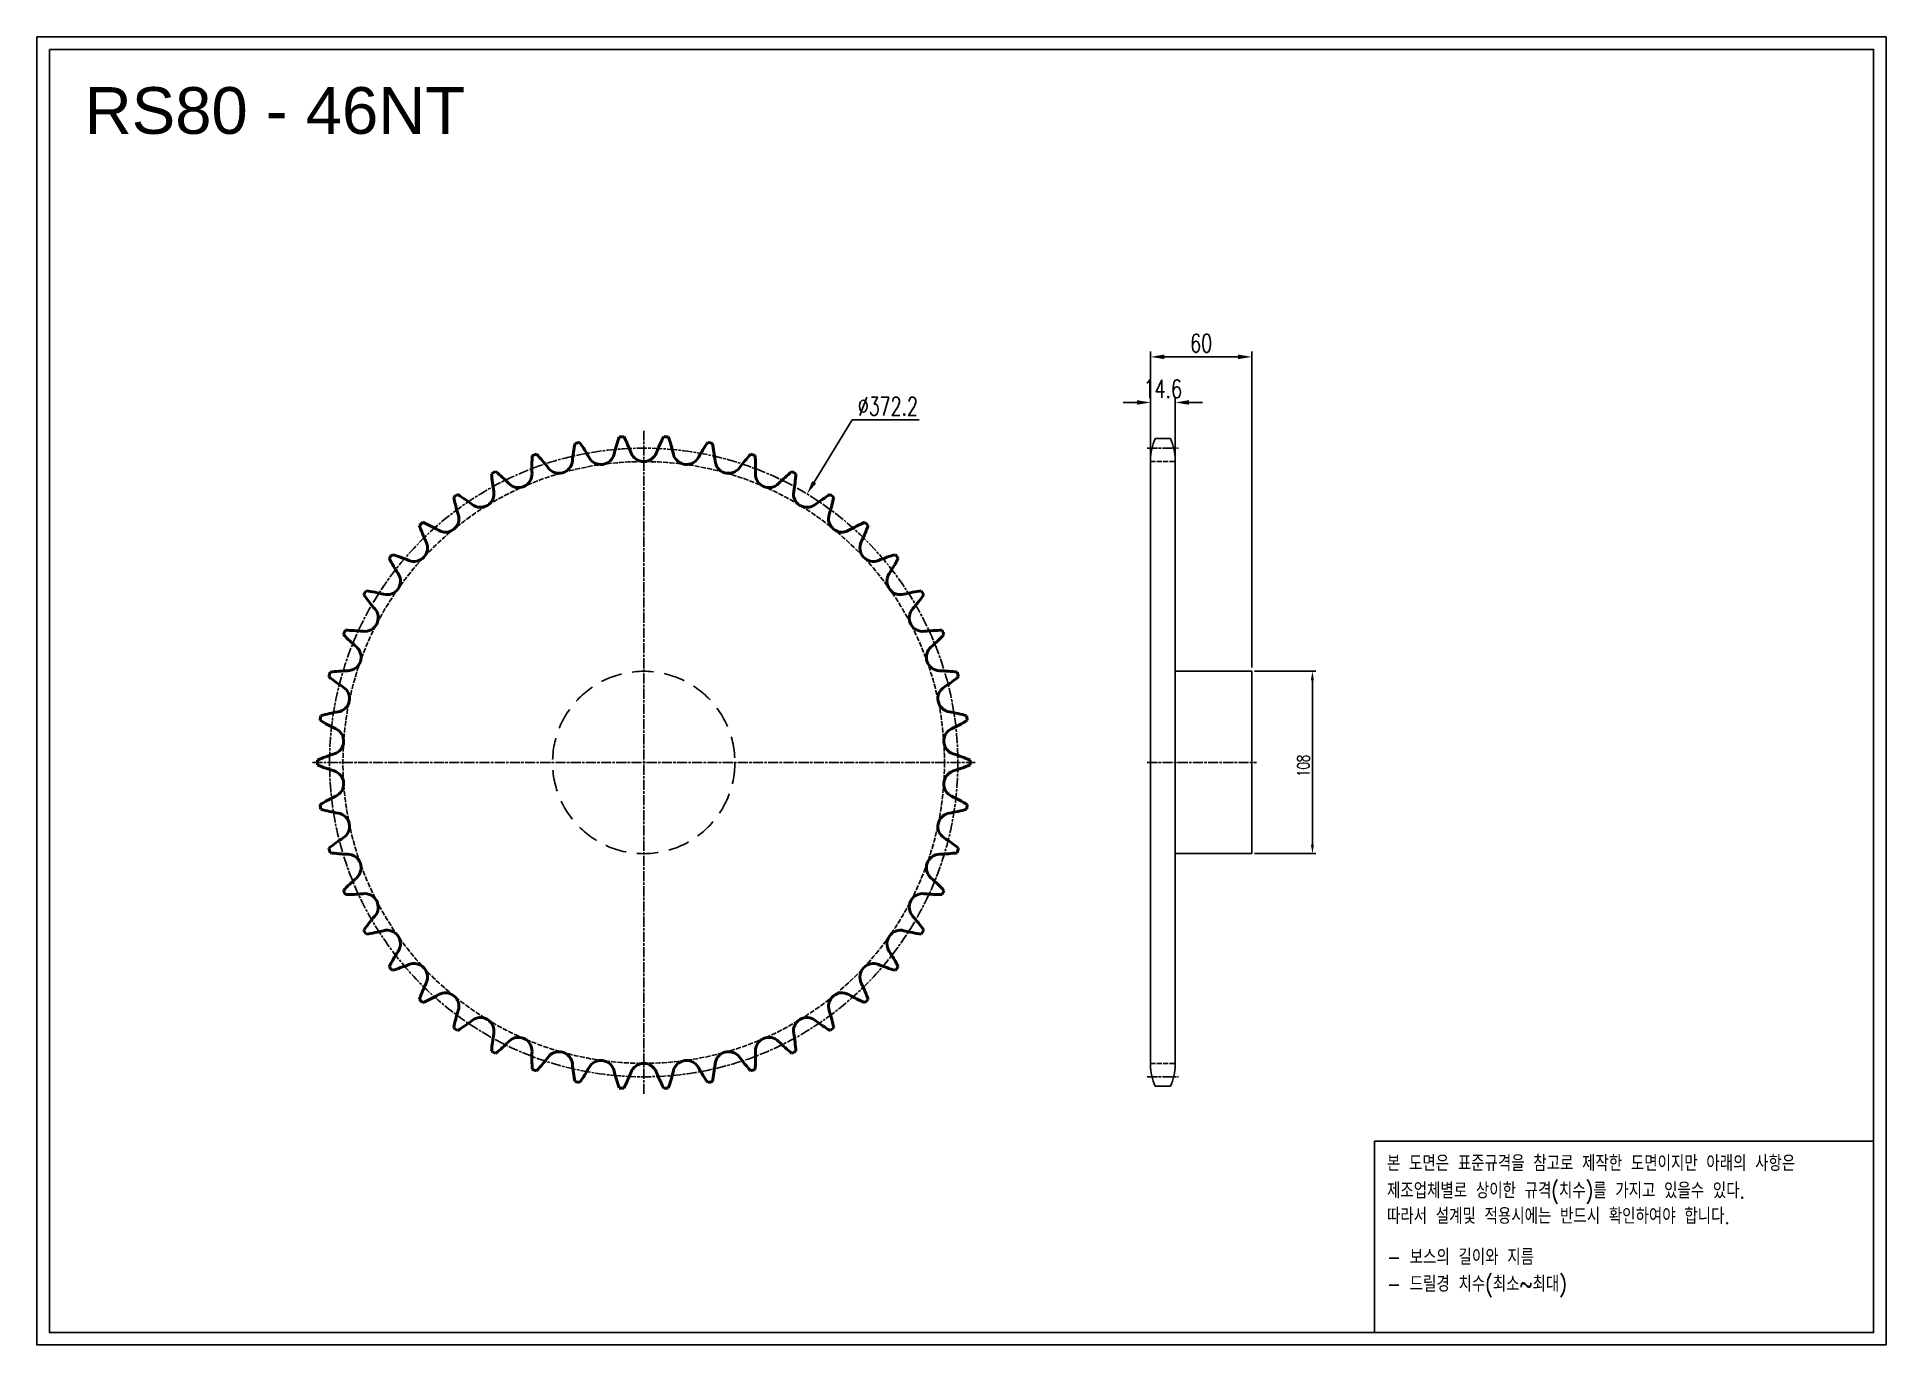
# Model space of a CAD drawing. Header units: millimetres. Extents: x -60199 to -59104, y 17860 to 18634.
import ezdxf

# ---------------------------------------------------------------- set-up
doc = ezdxf.new("R2010")
doc.units = ezdxf.units.MM
for name, pattern in [('AM_ISO02W050', [7.5, 6, -1.5]), ('AM_ISO02W050x2', [3.75, 3, -0.75]), ('AM_ISO08W050', [18, 12, -1.5, 3, -1.5]), ('AM_ISO08W050x2', [9, 6, -0.75, 1.5, -0.75]), ('HIDDEN', [9.525, 6.35, -3.175])]:
    doc.linetypes.add(name, pattern=pattern)
for name, color, linetype, lineweight in [('AM_0N', 7, 'Continuous', 50), ('AM_3N', 6, 'AM_ISO02W050', 25), ('AM_7', 4, 'AM_ISO08W050', 25), ('AM_7N', 4, 'AM_ISO08W050', 25)]:
    doc.layers.add(name, color=color, linetype=linetype, lineweight=lineweight)
doc.layers.add('HL', color=2, linetype='HIDDEN')
doc.layers.add('S-DIM', color=7, linetype='Continuous')
doc.styles.add('HAN', font='ROMANS.shx', dxfattribs={"width": 0.7, "bigfont": 'whgtxt.shx'})
doc.styles.add('HSG', font='SIMPLEX.shx', dxfattribs={"width": 0.7, "bigfont": 'HSG.shx'})
doc.styles.get("Standard").update_dxf_attribs({"font": 'arial.ttf'})
doc.dimstyles.new('APP16', dxfattribs={"dimscale": 3, "dimtxt": 2.4, "dimasz": 1.8, "dimexe": 0.7, "dimexo": 0.5, "dimgap": 0.6, "dimtad": 1, "dimtoh": 1, "dimdec": 1, "dimrnd": 0.01, "dimzin": 9, "dimdsep": 46, "dimtxsty": 'HSG', "dimcen": 0, "dimclrd": 1, "dimclre": 1, "dimclrt": 256, "dimazin": 2, "dimtp": 1, "dimtm": 1, "dimtfac": 0.5, "dimtdec": 1, "dimtofl": 0, "dimtmove": 0, "dimatfit": 3, "dimfxl": 0, "dimtvp": 1, "dimtolj": 2, "dimlwd": -1, "dimlwe": -1, "dimarcsym": 0})
doc.dimstyles.new('APP23', dxfattribs={"dimscale": 4.5, "dimtxt": 2.4, "dimasz": 1.8, "dimexe": 0.7, "dimexo": 0.5, "dimgap": 0.6, "dimtad": 1, "dimtoh": 1, "dimdec": 1, "dimrnd": 0.01, "dimzin": 9, "dimdsep": 46, "dimtxsty": 'HSG', "dimcen": 0, "dimclrd": 1, "dimclre": 1, "dimclrt": 256, "dimazin": 2, "dimtp": 1, "dimtm": 1, "dimtfac": 0.5, "dimtdec": 1, "dimtix": 1, "dimtofl": 0, "dimtmove": 0, "dimatfit": 3, "dimfxl": 0, "dimtvp": 1, "dimtolj": 2, "dimlwd": -1, "dimlwe": -1, "dimarcsym": 0})

# ---------------------------------------------------------------- blocks, each defined once
blk = doc.blocks.new('*D1')
at = {"layer": 'Defpoints', "color": 0, "transparency": 16777216}
for p in [(-59479.4, 18258.5), (-59479.4, 18150.5), (-59443.5, 18150.5)]:
    blk.add_point(p, dxfattribs=at)
at = {"layer": 'S-DIM', "color": 1, "transparency": 16777216}
for p, q in [((-59477.9, 18258.5), (-59441.4, 18258.5)), ((-59443.5, 18253.1), (-59443.5, 18155.9)), ((-59477.9, 18150.5), (-59441.4, 18150.5))]:
    blk.add_line(p, q, dxfattribs=at)
for points in [[(-59444.4, 18253.1), (-59442.6, 18253.1), (-59443.5, 18258.5)], [(-59444.4, 18155.9), (-59442.6, 18155.9), (-59443.5, 18150.5)]]:
    blk.add_solid(points, dxfattribs=at)
at = {"layer": 'S-DIM', "transparency": 16777216, "insert": (-59448.9, 18202.5), "char_height": 7.2, "attachment_point": 5, "rotation": 90, "style": 'HSG'}
blk.add_mtext('\\A2;108', dxfattribs=at)
blk = doc.blocks.new('*D2')
at = {"layer": 'Defpoints', "color": 0, "transparency": 16777216}
for p in [(-59524.8, 18417.6), (-59539.4, 18383.6), (-59524.8, 18382.7)]:
    blk.add_point(p, dxfattribs=at)
at = {"layer": 'S-DIM', "color": 1, "transparency": 16777216}
for p, q in [((-59547.5, 18417.6), (-59555.6, 18417.6)), ((-59539.4, 18385.8), (-59539.4, 18420.8)), ((-59524.8, 18385), (-59524.8, 18420.8)), ((-59516.7, 18417.6), (-59508.6, 18417.6))]:
    blk.add_line(p, q, dxfattribs=at)
for points in [[(-59547.5, 18419), (-59547.5, 18416.3), (-59539.4, 18417.6)], [(-59516.7, 18419), (-59516.7, 18416.3), (-59524.8, 18417.6)]]:
    blk.add_solid(points, dxfattribs=at)
at = {"layer": 'S-DIM', "transparency": 16777216, "insert": (-59532.1, 18425.7), "char_height": 10.8, "attachment_point": 5, "style": 'HSG'}
blk.add_mtext('\\A2;14.6', dxfattribs=at)
blk = doc.blocks.new('*D3')
at = {"layer": 'Defpoints', "color": 0, "transparency": 16777216}
for p in [(-59479.4, 18444.6), (-59539.4, 18383.6), (-59479.4, 18258.5)]:
    blk.add_point(p, dxfattribs=at)
at = {"layer": 'S-DIM', "color": 1, "transparency": 16777216}
for p, q in [((-59539.4, 18385.8), (-59539.4, 18447.8)), ((-59479.4, 18260.8), (-59479.4, 18447.8)), ((-59531.3, 18444.6), (-59487.5, 18444.6))]:
    blk.add_line(p, q, dxfattribs=at)
for points in [[(-59531.3, 18446), (-59531.3, 18443.3), (-59539.4, 18444.6)], [(-59487.5, 18446), (-59487.5, 18443.3), (-59479.4, 18444.6)]]:
    blk.add_solid(points, dxfattribs=at)
at = {"layer": 'S-DIM', "transparency": 16777216, "insert": (-59509.4, 18452.7), "char_height": 10.8, "attachment_point": 5, "style": 'HSG'}
blk.add_mtext('\\A2;60', dxfattribs=at)
blk = doc.blocks.new('*D4')
at = {"layer": 'Defpoints', "color": 0, "transparency": 16777216}
for p in [(-59742.9, 18363.5), (-59936.4, 18045.5)]:
    blk.add_point(p, dxfattribs=at)
at = {"layer": 'S-DIM', "color": 1, "transparency": 16777216}
for p, q in [((-59716.2, 18407.3), (-59738.7, 18370.4)), ((-59676.4, 18407.3), (-59716.2, 18407.3))]:
    blk.add_line(p, q, dxfattribs=at)
blk.add_solid([(-59739.8, 18371.1), (-59737.5, 18369.7), (-59742.9, 18363.5)], dxfattribs=at)
at = {"layer": 'S-DIM', "transparency": 16777216, "insert": (-59695, 18415.4), "char_height": 10.8, "attachment_point": 5, "style": 'HSG'}
blk.add_mtext('\\A2;∅372.2', dxfattribs=at)
blk = doc.blocks.new('notice1')
at = {"color": 4}
blk.add_lwpolyline([(-22142.12, 1735.9), (-22053.8, 1735.9), (-22053.8, 1702.07), (-22142.12, 1702.07)], close=True, dxfattribs=at)
at = {"color": 4, "style": 'HAN', "width": 0.8}
for s, p in [('본 도면은 표준규격을 참고로 제작한 도면이지만 아래의 사항은', (-22139.9, 1730.62)), ('제조업체별로 상이한 규격(치수)를 가지고 있을수 있다.', (-22139.9, 1725.78)), ('따라서 설계및 적용시에는 반드시 확인하여야 합니다.', (-22139.9, 1721.28)), ('- 보스의 길이와 지름', (-22139.9, 1714.03)), ('- 드릴경 치수(최소~최대)', (-22139.9, 1709.27))]:
    blk.add_text(s, height=2.7949, dxfattribs=at).set_placement(p)

msp = doc.modelspace()

# ---------------------------------------------------------------- linework, layer by layer
for p, q in [((-59536.6, 18396.26), (-59527.6, 18396.26)), ((-59539.4, 18383.56), (-59539.4, 18025.46)), ((-59524.8, 18383.56), (-59524.8, 18025.46)), ((-59524.8, 18258.51), (-59479.4, 18258.51)), ((-59479.4, 18258.51), (-59479.4, 18150.51)), ((-59479.4, 18150.51), (-59524.8, 18150.51)), ((-59536.6, 18012.76), (-59527.6, 18012.76))]:
    msp.add_line(p, q)
for points in [[(-60199.04, 18634.03), (-59103.72, 18634.03), (-59103.72, 17859.56), (-60199.04, 17859.56)], [(-60191.66, 18626.65), (-59111.1, 18626.65), (-59111.1, 17866.93), (-60191.66, 17866.93)]]:
    msp.add_lwpolyline(points, close=True)
for centre, start, end in [((-59509.2, 18383.56), 155.13196, 180), ((-59555, 18383.56), 0, 24.86804), ((-59509.2, 18025.46), 180, 204.86804), ((-59555, 18025.46), 335.13196, 0)]:
    msp.add_arc(centre, 30.2, start, end)
at = {"layer": 'AM_0N'}
for centre, radius, start, end in [((-59790.79, 18374.51), 91.47, 168.06233, 174.67391), ((-59839.62, 18204.47), 193.29, 101.33391, 102.14435), ((-59952.15, 18340.98), 91.47, 28.80435, 35.41593), ((-59768.1, 18366.28), 91.47, 160.23624, 166.84783), ((-59839.62, 18204.47), 193.29, 93.50783, 94.31826), ((-59932.52, 18355.03), 91.47, 20.97826, 27.58984), ((-59746.73, 18355.03), 91.47, 152.41016, 159.02174), ((-59839.62, 18204.47), 193.29, 85.68174, 86.49217), ((-59911.15, 18366.28), 91.47, 13.15217, 19.76376), ((-59727.09, 18340.98), 91.47, 144.58407, 151.19565), ((-59839.62, 18204.47), 193.29, 77.85565, 78.66609), ((-59888.45, 18374.51), 91.47, 5.32609, 11.93767), ((-59814.4, 18379.58), 91.47, 175.88842, 182.5), ((-59839.62, 18204.47), 193.29, 109.16, 109.97043), ((-59969.69, 18324.39), 91.47, 36.63043, 43.24202), ((-59889.85, 18383.75), 8.02, 216.63043, 354.67391), ((-59864.97, 18388.92), 8.02, 208.80435, 346.84783), ((-59839.62, 18390.65), 8.02, 200.97826, 339.02174), ((-59814.27, 18388.92), 8.02, 193.15217, 331.19565), ((-59789.39, 18383.75), 8.02, 185.32609, 323.36957), ((-59709.55, 18324.39), 91.47, 136.75798, 143.36957), ((-59839.62, 18204.47), 193.29, 70.02957, 70.84), ((-59864.84, 18379.58), 91.47, 357.5, 4.11158), ((-59839.62, 18204.47), 193.29, 116.98609, 117.79652), ((-59838.48, 18381.38), 91.47, 183.71451, 190.32609), ((-59984.81, 18305.56), 91.47, 44.45652, 51.0681), ((-59913.8, 18375.24), 8.02, 224.45652, 2.5), ((-59765.45, 18375.24), 8.02, 177.5, 315.54348), ((-59694.43, 18305.56), 91.47, 128.9319, 135.54348), ((-59839.62, 18204.47), 193.29, 62.20348, 63.01391), ((-59840.76, 18381.38), 91.47, 349.67391, 356.28549), ((-59839.62, 18204.47), 193.29, 124.81217, 125.62261), ((-59862.58, 18379.89), 91.47, 191.54059, 198.15217), ((-59997.22, 18284.85), 91.47, 52.28261, 58.89419), ((-59936.36, 18363.55), 8.02, 232.28261, 10.32609), ((-59742.89, 18363.55), 8.02, 169.67391, 307.71739), ((-59682.02, 18284.85), 91.47, 121.10581, 127.71739), ((-59816.66, 18379.89), 91.47, 341.84783, 348.45941), ((-59839.62, 18204.47), 193.29, 54.37739, 55.18783), ((-59839.62, 18204.47), 193.29, 132.63826, 133.4487), ((-60006.7, 18262.64), 91.47, 60.1087, 66.72028), ((-59957.12, 18348.89), 8.02, 240.1087, 18.15217), ((-59722.13, 18348.89), 8.02, 161.84783, 299.8913), ((-59672.55, 18262.64), 91.47, 113.27972, 119.8913), ((-59839.62, 18204.47), 193.29, 46.5513, 47.36174), ((-59886.25, 18375.13), 91.47, 199.36668, 205.97826), ((-59792.99, 18375.13), 91.47, 334.02174, 340.63332), ((-59839.62, 18204.47), 193.29, 140.46435, 141.27478), ((-59909.06, 18367.19), 91.47, 207.19277, 213.80435), ((-60013.06, 18239.35), 91.47, 67.93478, 74.54636), ((-59975.69, 18331.55), 8.02, 247.93478, 25.97826), ((-59703.55, 18331.55), 8.02, 154.02174, 292.06522), ((-59666.18, 18239.35), 91.47, 105.45364, 112.06522), ((-59770.19, 18367.19), 91.47, 326.19565, 332.80723), ((-59839.62, 18204.47), 193.29, 38.72522, 39.53565), ((-59991.73, 18311.84), 8.02, 255.76087, 33.80435), ((-59687.52, 18311.84), 8.02, 146.19565, 284.23913), ((-59839.62, 18204.47), 193.29, 148.29043, 149.10087), ((-59930.57, 18356.22), 91.47, 215.01885, 221.63043), ((-60016.2, 18215.41), 91.47, 75.76087, 82.37245), ((-59663.05, 18215.41), 91.47, 97.62755, 104.23913), ((-59748.68, 18356.22), 91.47, 318.36957, 324.98115), ((-59839.62, 18204.47), 193.29, 30.89913, 31.70957), ((-60004.93, 18290.13), 8.02, 263.58696, 41.63043), ((-59674.31, 18290.13), 8.02, 138.36957, 276.41304), ((-59839.62, 18204.47), 193.29, 156.11652, 156.92696), ((-60016.04, 18191.26), 91.47, 83.58696, 90.19854), ((-59663.2, 18191.26), 91.47, 89.80146, 96.41304), ((-59839.62, 18204.47), 193.29, 23.07304, 23.88348), ((-59950.38, 18342.42), 91.47, 222.84494, 229.45652), ((-60015.05, 18266.82), 8.02, 271.41304, 49.45652), ((-59664.19, 18266.82), 8.02, 130.54348, 268.58696), ((-59728.86, 18342.42), 91.47, 310.54348, 317.15506), ((-59839.62, 18204.47), 193.29, 163.94261, 164.75304), ((-59968.14, 18326.05), 91.47, 230.67103, 237.28261), ((-60012.6, 18167.36), 91.47, 91.41304, 98.02462), ((-60021.91, 18242.35), 8.02, 279.23913, 57.28261), ((-59657.34, 18242.35), 8.02, 122.71739, 260.76087), ((-59666.64, 18167.36), 91.47, 81.97538, 88.58696), ((-59711.11, 18326.05), 91.47, 302.71739, 309.32897), ((-59839.62, 18204.47), 193.29, 15.24696, 16.05739), ((-59839.62, 18204.47), 193.29, 171.7687, 172.57913), ((-59983.49, 18307.42), 91.47, 238.49711, 245.1087), ((-60005.94, 18144.15), 91.47, 99.23913, 105.85071), ((-59673.31, 18144.15), 91.47, 74.14929, 80.76087), ((-59695.75, 18307.42), 91.47, 294.8913, 301.50289), ((-59839.62, 18204.47), 193.29, 7.42087, 8.2313), ((-60025.37, 18217.18), 8.02, 287.06522, 65.1087), ((-59653.88, 18217.18), 8.02, 114.8913, 252.93478), ((-59839.62, 18204.47), 193.29, 179.59478, 180.40522), ((-59996.17, 18122.07), 91.47, 107.06522, 113.6768), ((-59683.07, 18122.07), 91.47, 66.3232, 72.93478), ((-59839.62, 18204.47), 193.29, 359.59478, 0.40522), ((-59996.17, 18286.87), 91.47, 246.3232, 252.93478), ((-60025.37, 18191.76), 8.02, 294.8913, 72.93478), ((-59653.88, 18191.76), 8.02, 107.06522, 245.1087), ((-59683.07, 18286.87), 91.47, 287.06522, 293.6768), ((-59983.49, 18101.52), 91.47, 114.8913, 121.50289), ((-59695.75, 18101.52), 91.47, 58.49711, 65.1087), ((-59839.62, 18204.47), 193.29, 187.42087, 188.2313), ((-60005.94, 18264.79), 91.47, 254.14929, 260.76087), ((-60021.91, 18166.59), 8.02, 302.71739, 80.76087), ((-59657.34, 18166.59), 8.02, 99.23913, 237.28261), ((-59673.31, 18264.79), 91.47, 279.23913, 285.85071), ((-59839.62, 18204.47), 193.29, 351.7687, 352.57913), ((-59968.14, 18082.89), 91.47, 122.71739, 129.32897), ((-59839.62, 18204.47), 193.29, 195.24696, 196.05739), ((-60012.6, 18241.58), 91.47, 261.97538, 268.58696), ((-60015.05, 18142.12), 8.02, 310.54348, 88.58696), ((-59664.19, 18142.12), 8.02, 91.41304, 229.45652), ((-59666.64, 18241.58), 91.47, 271.41304, 278.02462), ((-59711.11, 18082.89), 91.47, 50.67103, 57.28261), ((-59839.62, 18204.47), 193.29, 343.94261, 344.75304), ((-59950.38, 18066.52), 91.47, 130.54348, 137.15506), ((-59839.62, 18204.47), 193.29, 203.07304, 203.88348), ((-59728.86, 18066.52), 91.47, 42.84494, 49.45652), ((-59839.62, 18204.47), 193.29, 336.11652, 336.92696), ((-60016.04, 18217.68), 91.47, 269.80146, 276.41304), ((-60004.93, 18118.82), 8.02, 318.36957, 96.41304), ((-59674.31, 18118.82), 8.02, 83.58696, 221.63043), ((-59663.2, 18217.68), 91.47, 263.58696, 270.19854), ((-59930.57, 18052.72), 91.47, 138.36957, 144.98115), ((-59748.68, 18052.72), 91.47, 35.01885, 41.63043), ((-59839.62, 18204.47), 193.29, 210.89913, 211.70957), ((-60016.2, 18193.54), 91.47, 277.62755, 284.23913), ((-59991.73, 18097.1), 8.02, 326.19565, 104.23913), ((-59687.52, 18097.1), 8.02, 75.76087, 213.80435), ((-59663.05, 18193.54), 91.47, 255.76087, 262.37245), ((-59839.62, 18204.47), 193.29, 328.29043, 329.10087), ((-59909.06, 18041.75), 91.47, 146.19565, 152.80723), ((-60013.06, 18169.59), 91.47, 285.45364, 292.06522), ((-59975.69, 18077.39), 8.02, 334.02174, 112.06522), ((-59703.55, 18077.39), 8.02, 67.93478, 205.97826), ((-59666.18, 18169.59), 91.47, 247.93478, 254.54636), ((-59770.19, 18041.75), 91.47, 27.19277, 33.80435), ((-59839.62, 18204.47), 193.29, 218.72522, 219.53565), ((-59886.25, 18033.81), 91.47, 154.02174, 160.63332), ((-59792.99, 18033.81), 91.47, 19.36668, 25.97826), ((-59839.62, 18204.47), 193.29, 320.46435, 321.27478), ((-59839.62, 18204.47), 193.29, 226.5513, 227.36174), ((-60006.7, 18146.3), 91.47, 293.27972, 299.8913), ((-59957.12, 18060.05), 8.02, 341.84783, 119.8913), ((-59722.13, 18060.05), 8.02, 60.1087, 198.15217), ((-59672.55, 18146.3), 91.47, 240.1087, 246.72028), ((-59839.62, 18204.47), 193.29, 312.63826, 313.4487), ((-59862.58, 18029.05), 91.47, 161.84783, 168.45941), ((-59997.22, 18124.09), 91.47, 301.10581, 307.71739), ((-59936.36, 18045.39), 8.02, 349.67391, 127.71739), ((-59742.89, 18045.39), 8.02, 52.28261, 190.32609), ((-59682.02, 18124.09), 91.47, 232.28261, 238.89419), ((-59816.66, 18029.05), 91.47, 11.54059, 18.15217), ((-59839.62, 18204.47), 193.29, 234.37739, 235.18783), ((-59838.48, 18027.56), 91.47, 169.67391, 176.28549), ((-59913.8, 18033.7), 8.02, 357.5, 135.54348), ((-59765.45, 18033.7), 8.02, 44.45652, 182.5), ((-59840.76, 18027.56), 91.47, 3.71451, 10.32609), ((-59839.62, 18204.47), 193.29, 304.81217, 305.62261), ((-59839.62, 18204.47), 193.29, 242.20348, 243.01391), ((-59984.81, 18103.38), 91.47, 308.9319, 315.54348), ((-59814.4, 18029.36), 91.47, 177.5, 184.11158), ((-59969.69, 18084.55), 91.47, 316.75798, 323.36957), ((-59889.85, 18025.19), 8.02, 5.32609, 143.36957), ((-59789.39, 18025.19), 8.02, 36.63043, 174.67391), ((-59709.55, 18084.55), 91.47, 216.63043, 223.24202), ((-59864.84, 18029.36), 91.47, 355.88842, 2.5), ((-59694.43, 18103.38), 91.47, 224.45652, 231.0681), ((-59839.62, 18204.47), 193.29, 296.98609, 297.79652), ((-59839.62, 18204.47), 193.29, 250.02957, 250.84), ((-59790.79, 18034.43), 91.47, 185.32609, 191.93767), ((-59952.15, 18067.96), 91.47, 324.58407, 331.19565), ((-59864.97, 18020.02), 8.02, 13.15217, 151.19565), ((-59768.1, 18042.66), 91.47, 193.15217, 199.76376), ((-59932.52, 18053.91), 91.47, 332.41016, 339.02174), ((-59839.62, 18018.29), 8.02, 20.97826, 159.02174), ((-59746.73, 18053.91), 91.47, 200.97826, 207.58984), ((-59911.15, 18042.66), 91.47, 340.23624, 346.84783), ((-59814.27, 18020.02), 8.02, 28.80435, 166.84783), ((-59727.09, 18067.96), 91.47, 208.80435, 215.41593), ((-59888.45, 18034.43), 91.47, 348.06233, 354.67391), ((-59839.62, 18204.47), 193.29, 289.16, 289.97043), ((-59839.62, 18204.47), 193.29, 257.85565, 258.66609), ((-59839.62, 18204.47), 193.29, 265.68174, 266.49217), ((-59839.62, 18204.47), 193.29, 273.50783, 274.31826), ((-59839.62, 18204.47), 193.29, 281.33391, 282.14435)]:
    msp.add_arc(centre, radius, start, end, dxfattribs=at)
at = {"layer": 'AM_3N', "linetype": 'AM_ISO02W050x2'}
for p, q in [((-59539.4, 18382.71), (-59524.8, 18382.71)), ((-59539.4, 18026.31), (-59524.8, 18026.31))]:
    msp.add_line(p, q, dxfattribs=at)
msp.add_circle((-59839.62, 18204.47), 178.16, dxfattribs=at)
at = {"layer": 'AM_7', "linetype": 'AM_ISO08W050x2'}
for p, q in [((-59541.34, 18390.65), (-59522.85, 18390.65)), ((-59541.34, 18204.51), (-59476.59, 18204.51)), ((-59541.34, 18018.37), (-59522.85, 18018.37))]:
    msp.add_line(p, q, dxfattribs=at)
msp.add_circle((-59839.62, 18204.47), 186.1, dxfattribs=at)
at = {"layer": 'AM_7N', "linetype": 'AM_ISO08W050x2'}
for p, q in [((-59839.62, 18008.18), (-59839.62, 18400.76)), ((-60035.91, 18204.47), (-59643.33, 18204.47))]:
    msp.add_line(p, q, dxfattribs=at)
at = {"layer": 'HL', "ltscale": 2}
msp.add_circle((-59839.62, 18204.47), 54, dxfattribs=at)

# ---------------------------------------------------------------- block references
at = {"xscale": 3.347646382079999, "yscale": 3.347646382079999, "zscale": 3.347646382079999}
msp.add_blockref('notice1', (14717.22, 12169.02), dxfattribs=at)

# ---------------------------------------------------------------- texts
msp.add_text('RS80 - 46NT', height=27.6595).set_placement((-60170.83, 18576.68))

# ---------------------------------------------------------------- dimensions: what is measured, and where the dimension line sits
at = {"layer": 'S-DIM'}
dim = msp.add_linear_dim(base=(-59479.4, 18444.63), p1=(-59539.4, 18383.56), p2=(-59479.4, 18258.51), dimstyle='APP23', dxfattribs=at)
dim.commit()
dim.dimension.update_dxf_attribs({"geometry": '*D3', "text_midpoint": (-59509.4, 18452.73)})
dim = msp.add_linear_dim(base=(-59524.8, 18417.63), p1=(-59539.4, 18383.56), p2=(-59524.8, 18382.71), dimstyle='APP23', dxfattribs=at)
dim.commit()
dim.dimension.update_dxf_attribs({"geometry": '*D2', "text_midpoint": (-59532.1, 18417.63), "dimtype": 128})
dim = msp.add_diameter_dim_2p(p1=(-59936.36, 18045.49), p2=(-59742.89, 18363.45), dimstyle='APP23', dxfattribs=at)
dim.commit()
dim.dimension.update_dxf_attribs({"geometry": '*D4', "text_midpoint": (-59694.98, 18407.28), "dimtype": 131})
dim = msp.add_linear_dim(base=(-59443.52, 18150.51), p1=(-59479.4, 18258.51), p2=(-59479.4, 18150.51), angle=90, dimstyle='APP16', dxfattribs=at)
dim.commit()
dim.dimension.update_dxf_attribs({"geometry": '*D1', "text_midpoint": (-59443.52, 18202.47), "dimtype": 128})

doc.saveas('drawing.dxf')
